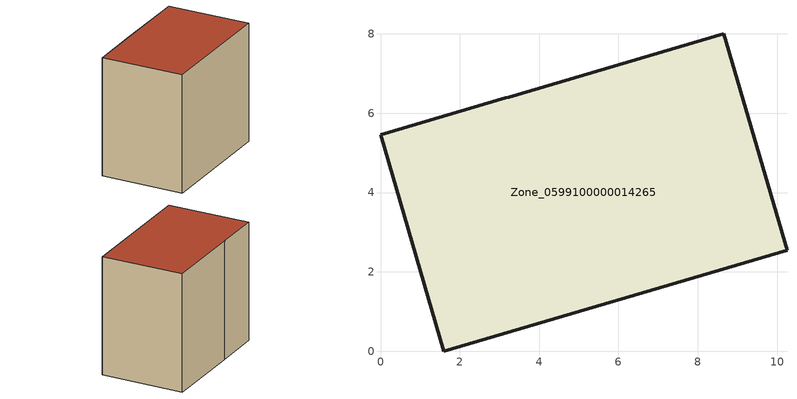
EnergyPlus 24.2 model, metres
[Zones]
Zone_0599100000014265
 floor ground (C_G): 3.16,6.39 3.23,6.41 8.66,8 10.25,2.54 1.59,0 0,5.46 z0
 wall outside (C_F): 1.59,0 10.25,2.54 8.66,8 3.23,6.41 3.16,6.39 0,5.46 1.59,0 z0:8.12
 roof outside (C_R): 8.66,8 3.23,6.41 3.16,6.39 0,5.46 1.59,0 10.25,2.54 z8.12
[BUILDING]
Pand.0599100000014265: North Axis=0; Terrain=City; Loads Convergence Tolerance Value=0.04; Temperature Convergence Tolerance Value=0.4; Solar Distribution=FullExterior; Maximum Number of Warmup Days=25; Minimum Number of Warmup Days=1
[Site:Location]
Rotterdam.The.Hague.AP_ZH_NLD Design_Conditions: Latitude=51.96; Longitude=4.45; Time Zone=1; Elevation=-4.5
[SITE:GROUNDTEMPERATURE:BUILDINGSURFACE]
18, 18, 18, 18, 18, 18, 18, 18, 18, 18, 18, 18
[MATERIAL] Thermal Absorptance=0.9; Solar Absorptance=0.7; Visible Absorptance=0.7
Name | Roughness | Thickness | Conductivity | Density | Specific Heat
G.TC.1975-1991 | MediumSmooth | 0.15 | 0.288461 | 540 | 1210
F.TC.1975-1991 | Rough | 0.3 | 0.230769 | 1920 | 840
R.TC.1975-1991 | MediumRough | 0.2 | 0.153846 | 1500 | 1000
[CONSTRUCTION]
C_G: G.TC.1975-1991
C_F: F.TC.1975-1991
C_R: R.TC.1975-1991
[ZONE]
Zone_0599100000014265: Type=1; Multiplier=1; Ceiling Height=Autocalculate; Volume=Autocalculate; Floor Area=autocalculate; Part of Total Floor Area=Yes
[ZONEINFILTRATION:DESIGNFLOWRATE]
Infil_Zone_0599100000014265: Zone or ZoneList or Space or SpaceList=Zone_0599100000014265; Schedule=AlwaysOn; Design Flow Rate Calculation Method=Flow/Area; Flow Rate per Floor Area=0.003; Constant Term Coefficient=1; Temperature Term Coefficient=0; Velocity Term Coefficient=0; Velocity Squared Term Coefficient=0
[HVACTEMPLATE:ZONE:IDEALLOADSAIRSYSTEM]
Zone_0599100000014265: Maximum Heating Supply Air Temperature=50; Minimum Cooling Supply Air Temperature=13; Maximum Heating Supply Air Humidity Ratio=0.0156; Minimum Cooling Supply Air Humidity Ratio=0.0077; Heating Limit=NoLimit; Cooling Limit=NoLimit; Dehumidification Control Type=ConstantSensibleHeatRatio; Cooling Sensible Heat Ratio=0.7; Dehumidification Setpoint=60; Humidification Control Type=None; Humidification Setpoint=30; Outdoor Air Method=None; Outdoor Air Flow Rate per Person=0.00944; Outdoor Air Flow Rate per Zone Floor Area=0; Outdoor Air Flow Rate per Zone=0; Demand Controlled Ventilation Type=None; Outdoor Air Economizer Type=NoEconomizer; Heat Recovery Type=None; Sensible Heat Recovery Effectiveness=0.7; Latent Heat Recovery Effectiveness=0.65
[ZONECONTROL:THERMOSTAT]
ThermostatControl_Zone_0599100000014265: Zone or ZoneList=Zone_0599100000014265; Control Type Schedule=DualSetpointControlType; Control 1=Thermostat_Zone_0599100000014265; Temperature Difference Between Cutout And Setpoint=0
[THERMOSTATSETPOINT:DUALSETPOINT]
Thermostat_Zone_0599100000014265: Heating Setpoint Temperature Schedule=HeatingSetpoint_Zone_0599100000014265; Cooling Setpoint Temperature Schedule=CoolingSetpoint_Zone_0599100000014265
[SCHEDULE:COMPACT]
HeatingSetpoint_Zone_0599100000014265: Through: 12/31, For: AllDays, Until: 24:00, 21
CoolingSetpoint_Zone_0599100000014265: Through: 12/31, For: AllDays, Until: 24:00, 24
DualSetpointControlType: Through: 12/31, For: AllDays, Until: 24:00, 4
AlwaysOn: Through: 12/31, For: AllDays, Until: 24:00, 1
